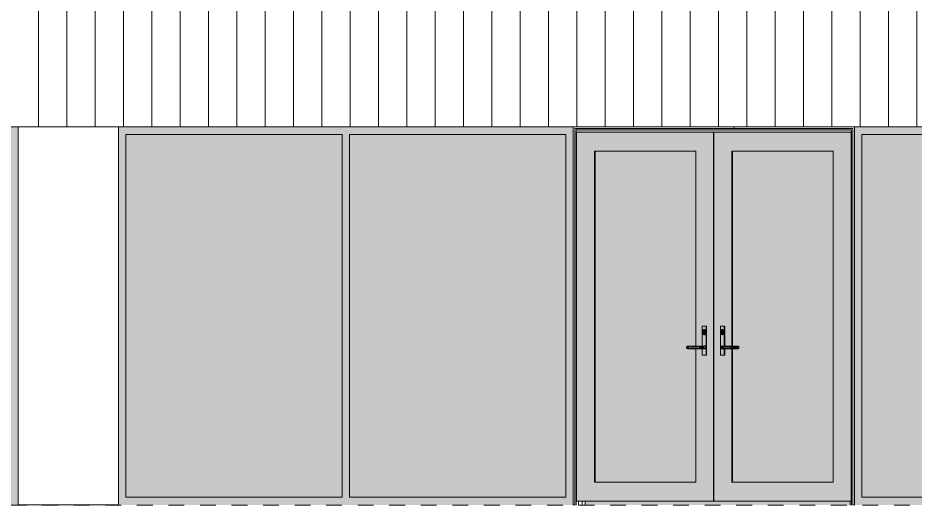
# Model space of a CAD drawing. Header units: metres. Extents: x -2362 to -2010, y -1 to 30.
# Drawn here: x -2173.33 to -2167.65, y 5.24 to 8.33 of the extents above; entities that cross this region are included whole.
import ezdxf

# ---------------------------------------------------------------- set-up
doc = ezdxf.new("R2010")
doc.units = ezdxf.units.M
doc.linetypes.add('AEC_Center', pattern=[0.024, 0.012, -0.004, 0.004, -0.004])
for name, color, linetype, lineweight in [('A-DOOR', 31, 'Continuous', 5), ('A-DOOR-FRAM', 31, 'Continuous', 5), ('A-DOOR-GLAZ', 31, 'Continuous', 5), ('A-FLOR-LEVL', 51, 'Continuous', 5), ('A-GLAZ', 151, 'Continuous', 5), ('A-WALL', 113, 'Continuous', 5), ('A-WALL-PATT', 111, 'Continuous', 5), ('S-BEAM', 12, 'Continuous', 5)]:
    doc.layers.add(name, color=color, linetype=linetype, lineweight=lineweight)

# ---------------------------------------------------------------- blocks, each defined once
blk = doc.blocks.new('X_Door-Panel-Hinge-Standard - Standard-3272678-SOUTH EAST - PART A')
at = {"layer": 'A-DOOR'}
h = blk.add_hatch(color=256, dxfattribs=at)
h.paths.add_polyline_path([(-928.158, 5.265), (-927.2881, 5.265), (-927.2881, 7.605), (-928.158, 7.605), (-928.158, 5.4736)])
h.paths.add_polyline_path([(-928.0927, 6.374), (-928.0968, 6.348), (-928.1026, 6.3527), (-928.1097, 6.3517), (-928.1075, 6.351), (-928.1025, 6.3517), (-928.098, 6.348), (-928.0953, 6.3456), (-928.0937, 6.3637)])
h.paths.add_polyline_path([(-928.0445, 5.385), (-928.0455, 6.2323), (-928.089, 6.2323), (-928.089, 6.191), (-928.1173, 6.191), (-928.1164, 6.375), (-928.089, 6.374), (-928.0886, 6.2477), (-928.0445, 6.2477), (-928.0445, 7.485), (-927.4016, 7.485), (-927.4016, 5.385), (-927.8846, 5.385)])
h.paths.add_polyline_path([(-928.105, 6.23), (-928.1037, 6.2325), (-928.1097, 6.2313), (-928.1075, 6.2303)])
h.paths.add_polyline_path([(-928.096, 6.237), (-928.096, 6.243), (-928.0978, 6.239), (-928.0964, 6.2374)])
h.paths.add_polyline_path([(-928.1122, 6.2464), (-928.1026, 6.2497), (-928.1097, 6.2487), (-928.1119, 6.2468)])
h.paths.add_polyline_path([(-928.105, 6.321), (-928.0983, 6.3239), (-928.0959, 6.331), (-928.0968, 6.33), (-928.0988, 6.326), (-928.105, 6.3213), (-928.1058, 6.3211)])
h.paths.add_polyline_path([(-928.1148, 6.3463), (-928.115, 6.353), (-928.1149, 6.348)])
h = blk.add_hatch(color=256, dxfattribs=at)
h.paths.add_polyline_path([(-928.0397, 5.385), (-928.0397, 6.2329), (-928.0445, 6.2323), (-928.0445, 5.385)])
h.paths.add_polyline_path([(-928.0443, 6.2469), (-928.0397, 6.2472), (-928.0397, 7.485), (-928.0445, 7.485), (-928.0441, 6.2472)])
h.paths.add_polyline_path([(-928.0443, 6.2331), (-928.0397, 6.24), (-928.0445, 6.2445), (-928.0445, 6.2337)])
at = {"layer": 'A-DOOR-GLAZ'}
blk.add_hatch(color=256, dxfattribs=at).paths.add_polyline_path([(-927.8846, 5.385), (-927.4016, 5.385), (-927.4016, 7.485), (-928.0397, 7.485), (-928.0397, 6.2471), (-928.0049, 6.2469), (-928.0049, 6.2331), (-928.0183, 6.2332), (-928.0397, 6.2328), (-928.0397, 5.385)])
at = {"layer": 'A-DOOR'}
for p, q in [((-928.158, 5.265), (-928.158, 7.605)), ((-927.2881, 7.605), (-928.158, 7.605)), ((-927.2881, 7.605), (-927.2881, 5.265)), ((-928.0445, 7.485), (-927.4016, 7.485)), ((-928.0445, 6.2477), (-928.0445, 7.485)), ((-927.4016, 7.485), (-927.4016, 5.385)), ((-928.0445, 6.2337), (-928.0445, 6.2445)), ((-928.0445, 5.385), (-928.0445, 6.2323)), ((-927.4016, 5.385), (-928.0445, 5.385)), ((-927.2881, 5.265), (-928.158, 5.265))]:
    blk.add_line(p, q, dxfattribs=at)
at = {"layer": 'A-DOOR-GLAZ'}
for p, q in [((-928.0397, 7.485), (-928.0397, 6.2471)), ((-928.0397, 6.2329), (-928.0397, 5.385))]:
    blk.add_line(p, q, dxfattribs=at)
blk = doc.blocks.new('X_Door-Frame-Wood - Standard-3272812-SOUTH EAST - PART A')
at = {"layer": 'A-DOOR-FRAM'}
for p, q in [((-929.0506, 7.64), (-929.0506, 5.24)), ((-927.2673, 7.64), (-927.2673, 5.24)), ((-929.0317, 5.24), (-929.0317, 7.62)), ((-929.0317, 7.62), (-927.2862, 7.62)), ((-927.2862, 5.24), (-927.2862, 7.62)), ((-929.017, 5.265), (-929.017, 5.24)), ((-928.9934, 5.24), (-928.9934, 5.265)), ((-928.9745, 5.265), (-928.9745, 5.24)), ((-927.2952, 5.265), (-927.2952, 5.24))]:
    blk.add_line(p, q, dxfattribs=at)
blk = doc.blocks.new('X_Door-Handle-Lockwood 4800 Series Lever - Standard-765406-SOUTH EAST - PART A')
at = {"layer": 'A-DOOR'}
h = blk.add_hatch(color=256, dxfattribs=at)
h.paths.add_polyline_path([(-928.0927, 6.374), (-928.0983, 6.3239), (-928.105, 6.321), (-928.1119, 6.3242), (-928.1156, 6.331), (-928.1143, 6.348), (-928.1003, 6.3517), (-928.0959, 6.3456), (-928.0949, 6.3546)])
h.paths.add_polyline_path([(-928.1164, 6.19), (-928.0927, 6.191), (-928.0938, 6.2329), (-928.1119, 6.2332), (-928.1168, 6.24), (-928.1097, 6.2487), (-928.1026, 6.2497), (-928.0927, 6.2475), (-928.0937, 6.375), (-928.1173, 6.374), (-928.1173, 6.191)])
h.paths.add_polyline_path([(-928.0927, 6.2333), (-928.0947, 6.2445), (-928.0959, 6.2426), (-928.0931, 6.2337)])
h = blk.add_hatch(color=256, dxfattribs=at)
h.paths.add_polyline_path([(-928.0927, 6.191), (-928.089, 6.191), (-928.089, 6.2323), (-928.0927, 6.2323)])
h.paths.add_polyline_path([(-928.0925, 6.2469), (-928.089, 6.2477), (-928.089, 6.374), (-928.0927, 6.374), (-928.0927, 6.247)])
for points in [[(-928.1062, 6.321), (-928.1014, 6.3223), (-928.0967, 6.331), (-928.098, 6.348), (-928.1037, 6.3527), (-928.1143, 6.348), (-928.1156, 6.343), (-928.1156, 6.331), (-928.1109, 6.3223)], [(-928.0956, 6.343), (-928.0967, 6.343), (-928.0967, 6.331), (-928.0956, 6.331)], [(-928.0987, 6.24), (-928.0935, 6.247), (-928.1093, 6.2468), (-928.1139, 6.2445), (-928.1168, 6.24), (-928.1036, 6.24)], [(-928.1008, 6.2321), (-928.0938, 6.2345), (-928.0987, 6.24), (-928.1168, 6.24), (-928.1127, 6.2337), (-928.1036, 6.2325)], [(-928.0456, 6.24), (-928.0437, 6.2477), (-928.0931, 6.2457), (-928.0938, 6.24)], [(-928.0919, 6.2323), (-928.0448, 6.2343), (-928.0456, 6.24), (-928.0937, 6.2379), (-928.0925, 6.2331)], [(-928.0128, 6.2321), (-928.0049, 6.2331), (-928.0067, 6.24), (-928.0397, 6.24), (-928.0443, 6.2331), (-928.0183, 6.2332)], [(-928.0183, 6.24), (-928.0044, 6.24), (-928.0067, 6.2472), (-928.0183, 6.2468), (-928.0363, 6.2472), (-928.0434, 6.2457), (-928.0397, 6.24), (-928.0194, 6.24)]]:
    blk.add_hatch(color=256, dxfattribs=at).paths.add_polyline_path(points)
for p, q in [((-928.1173, 6.374), (-928.1173, 6.191)), ((-928.0937, 6.375), (-928.1164, 6.375)), ((-928.0899, 6.375), (-928.0937, 6.375)), ((-928.0937, 6.375), (-928.0899, 6.375)), ((-928.0927, 6.2464), (-928.0927, 6.374)), ((-928.089, 6.374), (-928.089, 6.2477)), ((-928.1156, 6.343), (-928.1156, 6.331)), ((-928.1013, 6.353), (-928.1062, 6.353)), ((-928.1062, 6.321), (-928.1013, 6.321)), ((-928.0967, 6.331), (-928.0967, 6.343)), ((-928.0956, 6.343), (-928.0956, 6.331)), ((-928.1013, 6.248), (-928.1079, 6.248)), ((-928.1079, 6.232), (-928.1013, 6.232)), ((-928.0927, 6.191), (-928.0927, 6.2336)), ((-928.043, 6.248), (-928.0912, 6.248)), ((-928.0912, 6.232), (-928.043, 6.232)), ((-928.089, 6.2323), (-928.089, 6.191)), ((-928.0061, 6.248), (-928.0087, 6.248)), ((-928.0087, 6.232), (-928.0061, 6.232)), ((-928.1164, 6.19), (-928.0937, 6.19)), ((-928.0937, 6.19), (-928.0899, 6.19)), ((-928.0899, 6.19), (-928.0937, 6.19))]:
    blk.add_line(p, q, dxfattribs=at)
at = {"layer": 'A-DOOR', "flags": 128}
for points in [[(-928.1174, 6.24), (-928.1174, 6.2403), (-928.1174, 6.2406), (-928.1174, 6.241), (-928.1173, 6.2413), (-928.1173, 6.2416), (-928.1172, 6.2419), (-928.1171, 6.2422), (-928.117, 6.2425), (-928.1169, 6.2428), (-928.1168, 6.2431), (-928.1167, 6.2434), (-928.1165, 6.2437), (-928.1164, 6.244), (-928.1162, 6.2442), (-928.116, 6.2445), (-928.1158, 6.2448), (-928.1156, 6.245), (-928.1154, 6.2453), (-928.1152, 6.2455), (-928.115, 6.2457), (-928.1148, 6.246), (-928.1145, 6.2462), (-928.1143, 6.2464), (-928.114, 6.2466), (-928.1137, 6.2467), (-928.1135, 6.2469), (-928.1132, 6.2471), (-928.1129, 6.2472), (-928.1126, 6.2473), (-928.1123, 6.2475), (-928.112, 6.2476), (-928.1117, 6.2477), (-928.1114, 6.2477), (-928.1111, 6.2478), (-928.1108, 6.2479), (-928.1105, 6.2479), (-928.1101, 6.248), (-928.1098, 6.248), (-928.1095, 6.248), (-928.1094, 6.248)], [(-928.1094, 6.232), (-928.1097, 6.232), (-928.1101, 6.232), (-928.1104, 6.2321), (-928.1107, 6.2321), (-928.111, 6.2322), (-928.1113, 6.2322), (-928.1116, 6.2323), (-928.1119, 6.2324), (-928.1122, 6.2325), (-928.1125, 6.2326), (-928.1128, 6.2328), (-928.1131, 6.2329), (-928.1134, 6.2331), (-928.1137, 6.2332), (-928.1139, 6.2334), (-928.1142, 6.2336), (-928.1145, 6.2338), (-928.1147, 6.234), (-928.1149, 6.2342), (-928.1152, 6.2344), (-928.1154, 6.2347), (-928.1156, 6.2349), (-928.1158, 6.2352), (-928.116, 6.2354), (-928.1162, 6.2357), (-928.1163, 6.236), (-928.1165, 6.2362), (-928.1166, 6.2365), (-928.1168, 6.2368), (-928.1169, 6.2371), (-928.117, 6.2374), (-928.1171, 6.2377), (-928.1172, 6.238), (-928.1172, 6.2383), (-928.1173, 6.2386), (-928.1174, 6.239), (-928.1174, 6.2393), (-928.1174, 6.2396), (-928.1174, 6.2399), (-928.1174, 6.24)], [(-928.1094, 6.248), (-928.1094, 6.248), (-928.1093, 6.248), (-928.1092, 6.248), (-928.1091, 6.248), (-928.1089, 6.248), (-928.1086, 6.248), (-928.1084, 6.248), (-928.108, 6.248), (-928.1079, 6.248)], [(-928.0912, 6.248), (-928.0922, 6.248), (-928.0932, 6.248), (-928.0942, 6.248), (-928.0952, 6.248), (-928.0961, 6.248), (-928.097, 6.248), (-928.0979, 6.248), (-928.0988, 6.248), (-928.0996, 6.248), (-928.1005, 6.248), (-928.1012, 6.248), (-928.102, 6.248), (-928.1027, 6.248), (-928.1034, 6.248), (-928.1041, 6.248), (-928.1047, 6.248), (-928.1053, 6.248), (-928.1059, 6.248), (-928.1064, 6.248), (-928.1069, 6.248), (-928.1073, 6.248), (-928.1077, 6.248), (-928.1081, 6.248), (-928.1084, 6.248), (-928.1087, 6.248), (-928.1089, 6.248), (-928.1091, 6.248), (-928.1092, 6.248), (-928.1093, 6.248), (-928.1094, 6.248), (-928.1094, 6.248)], [(-928.1094, 6.232), (-928.1094, 6.232), (-928.1093, 6.232), (-928.1092, 6.232), (-928.1091, 6.232), (-928.1089, 6.232), (-928.1086, 6.232), (-928.1084, 6.232), (-928.108, 6.232), (-928.1077, 6.232), (-928.1073, 6.232), (-928.1068, 6.232), (-928.1064, 6.232), (-928.1059, 6.232), (-928.1053, 6.232), (-928.1047, 6.232), (-928.1041, 6.232), (-928.1034, 6.232), (-928.1027, 6.232), (-928.102, 6.232), (-928.1012, 6.232), (-928.1004, 6.232), (-928.0996, 6.232), (-928.0988, 6.232), (-928.0979, 6.232), (-928.097, 6.232), (-928.0961, 6.232), (-928.0951, 6.232), (-928.0942, 6.232), (-928.0932, 6.232), (-928.0922, 6.232), (-928.0912, 6.232)], [(-928.1079, 6.232), (-928.1083, 6.232), (-928.1086, 6.232), (-928.1088, 6.232), (-928.109, 6.232), (-928.1092, 6.232), (-928.1093, 6.232), (-928.1094, 6.232), (-928.1094, 6.232)], [(-928.0087, 6.248), (-928.009, 6.248), (-928.0095, 6.248), (-928.0099, 6.248), (-928.0104, 6.248), (-928.0109, 6.248), (-928.0115, 6.248), (-928.0121, 6.248), (-928.0127, 6.248), (-928.0134, 6.248), (-928.0141, 6.248), (-928.0148, 6.248), (-928.0156, 6.248), (-928.0164, 6.248), (-928.0172, 6.248), (-928.0181, 6.248), (-928.019, 6.248), (-928.0199, 6.248), (-928.0208, 6.248), (-928.0218, 6.248), (-928.0227, 6.248), (-928.0237, 6.248), (-928.0247, 6.248), (-928.0257, 6.248), (-928.0268, 6.248), (-928.0278, 6.248), (-928.0289, 6.248), (-928.0299, 6.248), (-928.031, 6.248), (-928.0321, 6.248), (-928.0331, 6.248), (-928.0342, 6.248), (-928.0353, 6.248), (-928.0364, 6.248), (-928.0375, 6.248), (-928.0385, 6.248), (-928.0396, 6.248), (-928.0406, 6.248), (-928.0417, 6.248), (-928.0427, 6.248), (-928.043, 6.248)], [(-928.043, 6.232), (-928.042, 6.232), (-928.0409, 6.232), (-928.0399, 6.232), (-928.0388, 6.232), (-928.0377, 6.232), (-928.0367, 6.232), (-928.0356, 6.232), (-928.0345, 6.232), (-928.0334, 6.232), (-928.0324, 6.232), (-928.0313, 6.232), (-928.0302, 6.232), (-928.0291, 6.232), (-928.0281, 6.232), (-928.027, 6.232), (-928.026, 6.232), (-928.025, 6.232), (-928.024, 6.232), (-928.023, 6.232), (-928.022, 6.232), (-928.0211, 6.232), (-928.0201, 6.232), (-928.0192, 6.232), (-928.0183, 6.232), (-928.0175, 6.232), (-928.0166, 6.232), (-928.0158, 6.232), (-928.015, 6.232), (-928.0143, 6.232), (-928.0136, 6.232), (-928.0129, 6.232), (-928.0123, 6.232), (-928.0116, 6.232), (-928.0111, 6.232), (-928.0105, 6.232), (-928.01, 6.232), (-928.0096, 6.232), (-928.0091, 6.232), (-928.0088, 6.232), (-928.0087, 6.232)]]:
    blk.add_lwpolyline(points, dxfattribs=at)
at = {"layer": 'A-DOOR'}
for centre, major_axis, start_param, end_param in [((-928.1164, 6.374), (0, 0.001), 0, 1.570796), ((-928.0937, 6.374), (0, 0.001), 4.712389, 6.283185), ((-928.0899, 6.374), (0, 0.001), 4.712389, 6.283185), ((-928.1062, 6.343), (0, 0.01), 4.712389, 7.853982), ((-928.1062, 6.331), (0, 0.01), 1.570796, 4.712389), ((-928.105, 6.343), (0, 0.01), 4.712389, 7.068583), ((-928.105, 6.331), (0, 0.01), 3.141593, 3.403392), ((-928.105, 6.331), (0, 0.01), 3.665191, 4.712389), ((-928.105, 6.24), (0, 0.01), 5.759587, 7.068583), ((-928.105, 6.24), (0, 0.01), 2.356194, 3.665191), ((-928.1013, 6.24), (0, 0.01), 0.261799, 0.785398), ((-928.1013, 6.24), (0, 0.01), 2.356194, 2.879793), ((-928.105, 6.24), (0, 0.01), 4.712389, 4.974188), ((-928.105, 6.24), (0, 0.01), 4.45059, 4.712389), ((-928.0061, 6.24), (0, 0.008), 4.712389, 6.544985), ((-928.0061, 6.24), (0, 0.008), 2.879793, 4.712389), ((-928.1164, 6.191), (0, 0.001), 1.570796, 3.141593), ((-928.0937, 6.191), (0, 0.001), 3.141593, 4.712389), ((-928.0899, 6.191), (0, 0.001), 3.141593, 4.712389)]:
    blk.add_ellipse(centre, major_axis=major_axis, ratio=0.945516, start_param=start_param, end_param=end_param, dxfattribs=at)
blk = doc.blocks.new('Structural Framing 26 - Structural Framing 26-1480178-SOUTH EAST - PART A')
at = {"layer": 'S-BEAM'}
h = blk.add_hatch(color=256, dxfattribs=at)
h.paths.add_polyline_path([(-932.571, 7.6), (-932.571, 7.64), (-932.7535, 7.64), (-932.7535, 7.6)])
h.paths.add_polyline_path([(-929.03, 7.6), (-929.0298, 7.6), (-929.0298, 7.605), (-928.1583, 7.605), (-928.158, 7.605), (-927.2865, 7.605), (-927.2881, 7.62), (-929.03, 7.62), (-929.03, 7.605)])
h.paths.add_polyline_path([(-909.923, 7.6), (-909.9227, 7.6), (-909.9227, 7.605), (-909.0512, 7.605), (-909.0529, 7.62), (-910.7948, 7.62), (-910.7945, 7.605), (-909.923, 7.605)])
blk.add_line((-928.1577, 7.6), (-928.1602, 7.6), dxfattribs=at)
blk = doc.blocks.new('X_Door-Panel-Hinge-Standard - Standard-V269-SOUTH EAST - PART A')
at = {"layer": 'A-DOOR'}
h = blk.add_hatch(color=256, dxfattribs=at)
h.paths.add_polyline_path([(-928.3731, 5.265), (-928.1599, 5.265), (-928.1599, 7.605), (-929.0298, 7.605), (-929.0298, 5.265), (-928.8615, 5.265)])
h.paths.add_polyline_path([(-928.2081, 6.374), (-928.2122, 6.348), (-928.2179, 6.3527), (-928.2204, 6.3511), (-928.2127, 6.3456), (-928.2107, 6.3456), (-928.209, 6.3637)])
h.paths.add_polyline_path([(-928.2589, 6.2469), (-928.2375, 6.2468), (-928.2327, 6.2468), (-928.2317, 6.375), (-928.2043, 6.374), (-928.2043, 6.191), (-928.2327, 6.191), (-928.234, 6.2335), (-928.2589, 6.2331), (-928.2557, 6.2421), (-928.2583, 6.246)])
h.paths.add_polyline_path([(-928.3731, 5.385), (-928.9163, 5.385), (-928.9163, 7.485), (-928.2734, 7.485), (-928.2734, 6.2477), (-928.2595, 6.2457), (-928.2599, 6.236), (-928.2602, 6.2323), (-928.2734, 6.2323), (-928.2734, 5.385)])
h.paths.add_polyline_path([(-928.2204, 6.23), (-928.2137, 6.2329), (-928.2109, 6.24), (-928.2137, 6.2471), (-928.2204, 6.25), (-928.2271, 6.2471), (-928.2254, 6.2457), (-928.2251, 6.2313), (-928.2228, 6.2303)])
h.paths.add_polyline_path([(-928.2235, 6.2328), (-928.2194, 6.2445), (-928.2204, 6.233), (-928.2228, 6.2329)])
h.paths.add_polyline_path([(-928.2204, 6.321), (-928.2137, 6.3239), (-928.2112, 6.331), (-928.2122, 6.3307), (-928.2179, 6.322), (-928.2211, 6.3211)])
h.paths.add_polyline_path([(-928.2302, 6.3468), (-928.2303, 6.3527), (-928.2303, 6.348)])
for points in [[(-928.9163, 5.385), (-928.9114, 5.385), (-928.9114, 7.485), (-928.9163, 7.485), (-928.9163, 5.4736)], [(-928.1599, 5.265), (-928.158, 5.265), (-928.1599, 5.385)]]:
    blk.add_hatch(color=256, dxfattribs=at).paths.add_polyline_path(points)
at = {"layer": 'A-DOOR-GLAZ'}
h = blk.add_hatch(color=256, dxfattribs=at)
h.paths.add_polyline_path([(-928.3274, 6.24), (-928.3274, 6.2349), (-928.3314, 6.24), (-928.327, 6.2421)])
h.paths.add_polyline_path([(-928.8615, 5.385), (-928.2734, 5.385), (-928.2734, 6.2323), (-928.3236, 6.2337), (-928.3261, 6.2422), (-928.3235, 6.2463), (-928.3183, 6.2461), (-928.3065, 6.2477), (-928.2734, 6.2477), (-928.2734, 7.485), (-928.9114, 7.485), (-928.9114, 5.385)])
h.paths.add_polyline_path([(-928.3071, 6.2331), (-928.3084, 6.24), (-928.3084, 6.2455), (-928.3134, 6.24), (-928.3077, 6.2337)])
at = {"layer": 'A-DOOR'}
for p, q in [((-929.0298, 5.265), (-929.0298, 7.605)), ((-928.1599, 7.605), (-929.0298, 7.605)), ((-928.1599, 7.605), (-928.1599, 5.265)), ((-928.9163, 5.385), (-928.9163, 7.485)), ((-928.9163, 7.485), (-928.2734, 7.485)), ((-928.2734, 7.485), (-928.2734, 6.2475)), ((-928.2734, 6.2323), (-928.2734, 5.385)), ((-928.2734, 5.385), (-928.9163, 5.385)), ((-928.1599, 5.265), (-929.0298, 5.265))]:
    blk.add_line(p, q, dxfattribs=at)
at = {"layer": 'A-DOOR-GLAZ'}
blk.add_line((-928.9114, 5.385), (-928.9114, 7.485), dxfattribs=at)
blk = doc.blocks.new('X_Door-Handle-Lockwood 4800 Series Lever - Standard-V270-SOUTH EAST - PART A')
at = {"layer": 'A-DOOR'}
h = blk.add_hatch(color=256, dxfattribs=at)
h.paths.add_polyline_path([(-928.2081, 6.374), (-928.2137, 6.3239), (-928.2204, 6.321), (-928.2271, 6.3234), (-928.231, 6.331), (-928.2287, 6.3488), (-928.2204, 6.353), (-928.2137, 6.3501), (-928.211, 6.348), (-928.2102, 6.3546)])
h.paths.add_polyline_path([(-928.2317, 6.19), (-928.2081, 6.191), (-928.209, 6.375), (-928.2327, 6.374), (-928.231, 6.2463), (-928.2271, 6.2471), (-928.2204, 6.25), (-928.2137, 6.2471), (-928.2109, 6.24), (-928.2137, 6.2329), (-928.2204, 6.23), (-928.2271, 6.2329), (-928.2302, 6.2338), (-928.2327, 6.2332), (-928.2327, 6.191)])
for points in [[(-928.2043, 6.191), (-928.2043, 6.374), (-928.2081, 6.374), (-928.2081, 6.191)], [(-928.2215, 6.321), (-928.2168, 6.3223), (-928.2121, 6.331), (-928.2133, 6.348), (-928.224, 6.3527), (-928.2306, 6.3456), (-928.2306, 6.3284), (-928.2262, 6.3223)], [(-928.2109, 6.343), (-928.2121, 6.343), (-928.2121, 6.331), (-928.2109, 6.331)], [(-928.3084, 6.24), (-928.2601, 6.2421), (-928.2589, 6.2477), (-928.3077, 6.2457), (-928.3084, 6.2421)], [(-928.2583, 6.2323), (-928.2601, 6.2379), (-928.2602, 6.24), (-928.3084, 6.2379), (-928.3065, 6.2323)]]:
    blk.add_hatch(color=256, dxfattribs=at).paths.add_polyline_path(points)
h = blk.add_hatch(color=256, dxfattribs=at)
h.paths.add_polyline_path([(-928.3235, 6.24), (-928.3115, 6.2421), (-928.3084, 6.247), (-928.3236, 6.2463), (-928.3274, 6.24)])
h.paths.add_polyline_path([(-928.3314, 6.24), (-928.3274, 6.24), (-928.3274, 6.2451)])
h = blk.add_hatch(color=256, dxfattribs=at)
h.paths.add_polyline_path([(-928.3142, 6.2328), (-928.3084, 6.2345), (-928.3142, 6.24), (-928.3274, 6.24), (-928.3236, 6.2337), (-928.3183, 6.2339)])
h.paths.add_polyline_path([(-928.3261, 6.2332), (-928.3274, 6.24), (-928.3314, 6.24), (-928.3265, 6.2337)])
h = blk.add_hatch(color=256, dxfattribs=at)
h.paths.add_polyline_path([(-928.2475, 6.2321), (-928.2254, 6.2343), (-928.2259, 6.24), (-928.2543, 6.24), (-928.2589, 6.2331), (-928.2484, 6.2322)])
h.paths.add_polyline_path([(-928.2235, 6.2328), (-928.2195, 6.2331), (-928.2191, 6.24), (-928.2224, 6.24)])
h = blk.add_hatch(color=256, dxfattribs=at)
h.paths.add_polyline_path([(-928.2191, 6.24), (-928.2195, 6.2469), (-928.2235, 6.2472), (-928.2224, 6.24)])
h.paths.add_polyline_path([(-928.2509, 6.24), (-928.2259, 6.24), (-928.2254, 6.2457), (-928.2523, 6.2475), (-928.2581, 6.2457), (-928.2543, 6.24)])
for p, q in [((-928.2327, 6.374), (-928.2327, 6.2464)), ((-928.209, 6.375), (-928.2317, 6.375)), ((-928.2053, 6.375), (-928.209, 6.375)), ((-928.209, 6.375), (-928.2053, 6.375)), ((-928.2081, 6.191), (-928.2081, 6.374)), ((-928.2043, 6.374), (-928.2043, 6.191)), ((-928.231, 6.343), (-928.231, 6.331)), ((-928.2166, 6.353), (-928.2215, 6.353)), ((-928.2215, 6.321), (-928.2166, 6.321)), ((-928.2121, 6.331), (-928.2121, 6.343)), ((-928.2109, 6.343), (-928.2109, 6.331)), ((-928.32, 6.248), (-928.3226, 6.248)), ((-928.3226, 6.232), (-928.32, 6.232)), ((-928.2576, 6.248), (-928.3058, 6.248)), ((-928.3058, 6.232), (-928.2576, 6.232)), ((-928.2327, 6.2336), (-928.2327, 6.191)), ((-928.2166, 6.248), (-928.2233, 6.248)), ((-928.2233, 6.232), (-928.2166, 6.232)), ((-928.2317, 6.19), (-928.209, 6.19)), ((-928.209, 6.19), (-928.2053, 6.19)), ((-928.2053, 6.19), (-928.209, 6.19))]:
    blk.add_line(p, q, dxfattribs=at)
at = {"layer": 'A-DOOR', "flags": 128}
for points in [[(-928.3321, 6.24), (-928.332, 6.2403), (-928.332, 6.2406), (-928.332, 6.241), (-928.3319, 6.2413), (-928.3319, 6.2416), (-928.3318, 6.2419), (-928.3317, 6.2422), (-928.3316, 6.2425), (-928.3315, 6.2428), (-928.3314, 6.2431), (-928.3313, 6.2434), (-928.3311, 6.2437), (-928.331, 6.244), (-928.3308, 6.2442), (-928.3307, 6.2445), (-928.3305, 6.2448), (-928.3303, 6.245), (-928.3301, 6.2453), (-928.3299, 6.2455), (-928.3296, 6.2457), (-928.3294, 6.246), (-928.3291, 6.2462), (-928.3289, 6.2464), (-928.3286, 6.2466), (-928.3284, 6.2467), (-928.3281, 6.2469), (-928.3278, 6.2471), (-928.3275, 6.2472), (-928.3272, 6.2473), (-928.327, 6.2475), (-928.3267, 6.2476), (-928.3263, 6.2477), (-928.326, 6.2477), (-928.3257, 6.2478), (-928.3254, 6.2479), (-928.3251, 6.2479), (-928.3248, 6.248), (-928.3245, 6.248), (-928.3241, 6.248), (-928.3241, 6.248)], [(-928.3241, 6.232), (-928.3244, 6.232), (-928.3247, 6.232), (-928.325, 6.2321), (-928.3253, 6.2321), (-928.3256, 6.2322), (-928.326, 6.2322), (-928.3263, 6.2323), (-928.3266, 6.2324), (-928.3269, 6.2325), (-928.3272, 6.2326), (-928.3275, 6.2328), (-928.3277, 6.2329), (-928.328, 6.2331), (-928.3283, 6.2332), (-928.3286, 6.2334), (-928.3288, 6.2336), (-928.3291, 6.2338), (-928.3293, 6.234), (-928.3296, 6.2342), (-928.3298, 6.2344), (-928.33, 6.2347), (-928.3302, 6.2349), (-928.3304, 6.2352), (-928.3306, 6.2354), (-928.3308, 6.2357), (-928.331, 6.236), (-928.3311, 6.2362), (-928.3313, 6.2365), (-928.3314, 6.2368), (-928.3315, 6.2371), (-928.3316, 6.2374), (-928.3317, 6.2377), (-928.3318, 6.238), (-928.3319, 6.2383), (-928.3319, 6.2386), (-928.332, 6.239), (-928.332, 6.2393), (-928.332, 6.2396), (-928.3321, 6.2399), (-928.3321, 6.24)], [(-928.3241, 6.248), (-928.324, 6.248), (-928.324, 6.248), (-928.3239, 6.248), (-928.3237, 6.248), (-928.3235, 6.248), (-928.3233, 6.248), (-928.323, 6.248), (-928.3227, 6.248), (-928.3226, 6.248)], [(-928.3058, 6.248), (-928.3069, 6.248), (-928.3079, 6.248), (-928.3088, 6.248), (-928.3098, 6.248), (-928.3107, 6.248), (-928.3117, 6.248), (-928.3126, 6.248), (-928.3134, 6.248), (-928.3143, 6.248), (-928.3151, 6.248), (-928.3159, 6.248), (-928.3166, 6.248), (-928.3174, 6.248), (-928.3181, 6.248), (-928.3187, 6.248), (-928.3193, 6.248), (-928.3199, 6.248), (-928.3205, 6.248), (-928.321, 6.248), (-928.3215, 6.248), (-928.3219, 6.248), (-928.3223, 6.248), (-928.3227, 6.248), (-928.323, 6.248), (-928.3233, 6.248), (-928.3235, 6.248), (-928.3237, 6.248), (-928.3239, 6.248), (-928.324, 6.248), (-928.324, 6.248), (-928.3241, 6.248)], [(-928.3241, 6.232), (-928.324, 6.232), (-928.324, 6.232), (-928.3239, 6.232), (-928.3237, 6.232), (-928.3235, 6.232), (-928.3233, 6.232), (-928.323, 6.232), (-928.3227, 6.232), (-928.3223, 6.232), (-928.3219, 6.232), (-928.3215, 6.232), (-928.321, 6.232), (-928.3205, 6.232), (-928.3199, 6.232), (-928.3193, 6.232), (-928.3187, 6.232), (-928.318, 6.232), (-928.3174, 6.232), (-928.3166, 6.232), (-928.3159, 6.232), (-928.3151, 6.232), (-928.3143, 6.232), (-928.3134, 6.232), (-928.3125, 6.232), (-928.3116, 6.232), (-928.3107, 6.232), (-928.3098, 6.232), (-928.3088, 6.232), (-928.3078, 6.232), (-928.3068, 6.232), (-928.3058, 6.232)], [(-928.3226, 6.232), (-928.3229, 6.232), (-928.3232, 6.232), (-928.3234, 6.232), (-928.3237, 6.232), (-928.3238, 6.232), (-928.3239, 6.232), (-928.324, 6.232), (-928.3241, 6.232)], [(-928.2233, 6.248), (-928.2237, 6.248), (-928.2241, 6.248), (-928.2245, 6.248), (-928.225, 6.248), (-928.2256, 6.248), (-928.2261, 6.248), (-928.2267, 6.248), (-928.2274, 6.248), (-928.228, 6.248), (-928.2287, 6.248), (-928.2295, 6.248), (-928.2302, 6.248), (-928.231, 6.248), (-928.2319, 6.248), (-928.2327, 6.248), (-928.2336, 6.248), (-928.2345, 6.248), (-928.2354, 6.248), (-928.2364, 6.248), (-928.2374, 6.248), (-928.2383, 6.248), (-928.2393, 6.248), (-928.2404, 6.248), (-928.2414, 6.248), (-928.2424, 6.248), (-928.2435, 6.248), (-928.2446, 6.248), (-928.2456, 6.248), (-928.2467, 6.248), (-928.2478, 6.248), (-928.2489, 6.248), (-928.2499, 6.248), (-928.251, 6.248), (-928.2521, 6.248), (-928.2532, 6.248), (-928.2542, 6.248), (-928.2553, 6.248), (-928.2563, 6.248), (-928.2573, 6.248), (-928.2576, 6.248)], [(-928.2576, 6.232), (-928.2566, 6.232), (-928.2556, 6.232), (-928.2545, 6.232), (-928.2534, 6.232), (-928.2524, 6.232), (-928.2513, 6.232), (-928.2502, 6.232), (-928.2491, 6.232), (-928.2481, 6.232), (-928.247, 6.232), (-928.2459, 6.232), (-928.2448, 6.232), (-928.2438, 6.232), (-928.2427, 6.232), (-928.2417, 6.232), (-928.2406, 6.232), (-928.2396, 6.232), (-928.2386, 6.232), (-928.2376, 6.232), (-928.2366, 6.232), (-928.2357, 6.232), (-928.2348, 6.232), (-928.2338, 6.232), (-928.233, 6.232), (-928.2321, 6.232), (-928.2313, 6.232), (-928.2305, 6.232), (-928.2297, 6.232), (-928.2289, 6.232), (-928.2282, 6.232), (-928.2275, 6.232), (-928.2269, 6.232), (-928.2263, 6.232), (-928.2257, 6.232), (-928.2252, 6.232), (-928.2247, 6.232), (-928.2242, 6.232), (-928.2238, 6.232), (-928.2234, 6.232), (-928.2233, 6.232)]]:
    blk.add_lwpolyline(points, dxfattribs=at)
at = {"layer": 'A-DOOR'}
for centre, major_axis, start_param, end_param in [((-928.2317, 6.374), (0, 0.001), 0, 1.570796), ((-928.209, 6.374), (0, 0.001), 4.712389, 6.283185), ((-928.2053, 6.374), (0, 0.001), 4.712389, 6.283185), ((-928.2215, 6.343), (0, 0.01), 4.712389, 7.853982), ((-928.2215, 6.331), (0, 0.01), 1.570796, 4.712389), ((-928.2204, 6.343), (0, 0.01), 4.712389, 6.544985), ((-928.2166, 6.343), (0, 0.01), 0.261799, 0.523599), ((-928.2166, 6.343), (0, 0.01), 0.261799, 0.523599), ((-928.2204, 6.331), (0, 0.01), 3.141593, 3.403392), ((-928.2204, 6.331), (0, 0.01), 3.665191, 4.712389), ((-928.32, 6.24), (0, 0.008), 5.759587, 7.330383), ((-928.32, 6.24), (0, 0.008), 2.094395, 3.665191), ((-928.2204, 6.24), (0, 0.01), 4.712389, 7.068583), ((-928.2204, 6.24), (0, 0.01), 2.356194, 4.712389), ((-928.2166, 6.24), (0, 0.01), 0.261799, 1.106017), ((-928.2166, 6.24), (0, 0.01), 2.094395, 2.879793), ((-928.2166, 6.24), (0, 0.008), 1.047198, 1.570796), ((-928.2166, 6.24), (0, 0.008), 1.570796, 2.094395), ((-928.2166, 6.24), (0, 0.008), 0, 0.523599), ((-928.2166, 6.24), (0, 0.008), 2.617994, 3.141593), ((-928.2317, 6.191), (0, 0.001), 1.570796, 3.141593), ((-928.209, 6.191), (0, 0.001), 3.141593, 4.712389), ((-928.2053, 6.191), (0, 0.001), 3.141593, 4.712389)]:
    blk.add_ellipse(centre, major_axis=major_axis, ratio=0.945516, start_param=start_param, end_param=end_param, dxfattribs=at)
blk = doc.blocks.new('Window Unit_2 Bay - 2400x3050-3440899-SOUTH EAST - PART A')
at = {"layer": 'A-GLAZ'}
h = blk.add_hatch(color=256, dxfattribs=at)
h.paths.add_polyline_path([(-931.9344, 5.24), (-929.0506, 5.24), (-929.0506, 7.64), (-931.9344, 7.64), (-931.9344, 5.2534)])
h.paths.add_polyline_path([(-930.4688, 5.29), (-930.4688, 7.59), (-929.0978, 7.59), (-929.0978, 5.29), (-930.3268, 5.29)])
h.paths.add_polyline_path([(-930.5161, 5.29), (-931.8871, 5.29), (-931.8871, 7.59), (-930.5161, 7.59), (-930.5161, 5.4736)])
blk.add_hatch(color=256, dxfattribs=at).paths.add_polyline_path([(-929.0489, 7.64), (-929.0506, 7.64), (-929.0506, 7.64)])
h = blk.add_hatch(color=256, dxfattribs=at)
h.paths.add_polyline_path([(-931.8871, 5.29), (-930.5161, 5.29), (-930.5161, 7.59), (-931.8871, 7.59), (-931.8871, 5.4736)])
h.paths.add_polyline_path([(-929.8384, 5.29), (-929.0978, 5.29), (-929.0978, 7.59), (-930.4688, 7.59), (-930.4688, 5.29), (-930.3268, 5.29)])
for p, q in [((-931.9344, 5.24), (-931.9344, 7.64)), ((-929.0506, 7.64), (-929.0506, 5.24)), ((-931.8871, 7.59), (-931.8871, 5.29)), ((-931.8871, 7.59), (-930.5161, 7.59)), ((-930.5161, 7.59), (-931.8871, 7.59)), ((-931.8871, 5.29), (-931.8871, 7.59)), ((-930.5161, 5.29), (-930.5161, 7.59)), ((-930.5161, 7.59), (-930.5161, 5.29)), ((-930.4688, 7.59), (-930.4688, 5.29)), ((-930.4688, 7.59), (-929.0978, 7.59)), ((-929.0978, 7.59), (-930.4688, 7.59)), ((-930.4688, 5.29), (-930.4688, 7.59)), ((-929.0978, 5.29), (-929.0978, 7.59)), ((-929.0978, 7.59), (-929.0978, 5.29)), ((-931.8871, 5.29), (-930.5161, 5.29)), ((-930.5161, 5.29), (-931.8871, 5.29)), ((-930.4688, 5.29), (-929.0978, 5.29)), ((-929.0978, 5.29), (-930.4688, 5.29))]:
    blk.add_line(p, q, dxfattribs=at)
blk = doc.blocks.new('Window Unit_2 Bay - 2400x3050-V275-SOUTH EAST - PART A')
at = {"layer": 'A-GLAZ'}
h = blk.add_hatch(color=256, dxfattribs=at)
h.paths.add_polyline_path([(-924.954, 5.24), (-924.3835, 5.24), (-924.3835, 7.64), (-927.2673, 7.64), (-927.2673, 5.24), (-925.0523, 5.24)])
h.paths.add_polyline_path([(-925.8018, 5.29), (-925.8018, 7.59), (-924.4308, 7.59), (-924.4308, 5.29), (-925.4425, 5.29)])
h.paths.add_polyline_path([(-925.8491, 5.29), (-927.2201, 5.29), (-927.2201, 7.59), (-925.8491, 7.59), (-925.8491, 5.4736)])
blk.add_hatch(color=256, dxfattribs=at).paths.add_polyline_path([(-924.3819, 7.64), (-924.3835, 7.64), (-924.3835, 7.64)])
h = blk.add_hatch(color=256, dxfattribs=at)
h.paths.add_polyline_path([(-924.954, 5.29), (-924.4308, 5.29), (-924.4308, 7.59), (-925.8018, 7.59), (-925.8018, 5.29), (-925.4425, 5.29)])
h.paths.add_polyline_path([(-927.152, 5.29), (-925.8491, 5.29), (-925.8491, 7.59), (-927.2201, 7.59), (-927.2201, 5.29)])
for p, q in [((-927.2673, 5.24), (-927.2673, 7.64)), ((-924.3835, 7.64), (-924.3835, 5.24)), ((-927.2201, 7.59), (-927.2201, 5.29)), ((-927.2201, 7.59), (-925.8491, 7.59)), ((-925.8491, 7.59), (-927.2201, 7.59)), ((-927.2201, 5.29), (-927.2201, 7.59)), ((-925.8491, 5.29), (-925.8491, 7.59)), ((-925.8491, 7.59), (-925.8491, 5.29)), ((-925.8018, 7.59), (-925.8018, 5.29)), ((-925.8018, 7.59), (-924.4308, 7.59)), ((-924.4308, 7.59), (-925.8018, 7.59)), ((-925.8018, 5.29), (-925.8018, 7.59)), ((-924.4308, 5.29), (-924.4308, 7.59)), ((-924.4308, 7.59), (-924.4308, 5.29)), ((-927.2201, 5.29), (-925.8491, 5.29)), ((-925.8491, 5.29), (-927.2201, 5.29)), ((-925.8018, 5.29), (-924.4308, 5.29)), ((-924.4308, 5.29), (-925.8018, 5.29))]:
    blk.add_line(p, q, dxfattribs=at)

msp = doc.modelspace()

# ---------------------------------------------------------------- hatches: boundary and pattern name
at = {"layer": 'A-WALL'}
h = msp.add_hatch(color=256, dxfattribs=at)
h.paths.add_polyline_path([(-2187.4531, 5.24), (-2186.2076, 5.24), (-2186.2076, 5.265), (-2187.8745, 5.265), (-2187.8745, 5.24), (-2187.6973, 5.24)])
h.paths.add_polyline_path([(-2220.1347, 5.24), (-2218.3387, 5.24), (-2218.3387, 5.265), (-2219.2357, 5.265), (-2219.2377, 5.265), (-2220.1347, 5.265), (-2220.1347, 5.2534)])
h.paths.add_polyline_path([(-2173.3348, 5.24), (-2173.3348, 7.6), (-2173.4792, 7.6), (-2173.4792, 5.24)])
h.paths.add_polyline_path([(-2168.059, 5.24), (-2168.059, 5.265), (-2169.7383, 5.265), (-2169.7383, 5.24), (-2168.16, 5.24)])
at = {"layer": 'A-WALL-PATT'}
h = msp.add_hatch(dxfattribs=at)
h.set_pattern_fill('FP_65', color=256, style=0, pattern_type=2)
h.set_pattern_definition([(90, (-2125.7768, 7.64), (-0.17965, 1e-17), [])])
h.paths.add_polyline_path([(-2214.1589, 7.64), (-2211.1669, 7.64), (-2211.1671, 10.0164), (-2211.8486, 10.3855), (-2211.8594, 10.3955), (-2211.8657, 10.4085), (-2211.8669, 10.4237), (-2211.8669, 10.7014), (-2214.0587, 10.741), (-2214.0587, 10.75), (-2214.1589, 10.7518), (-2214.1589, 7.676)])
h.paths.add_polyline_path([(-2166.2063, 7.64), (-2164.3325, 7.64), (-2164.3327, 9.2164), (-2165.0142, 9.5855), (-2165.025, 9.5955), (-2165.0313, 9.6085), (-2165.0324, 9.6237), (-2165.0324, 9.8561), (-2174.6839, 10.0303), (-2174.6837, 9.7783), (-2173.9966, 9.404), (-2173.9914, 9.3992), (-2173.9851, 9.3862), (-2173.9839, 9.3547), (-2173.9839, 7.64), (-2168.16, 7.64)])
h.paths.add_polyline_path([(-2164.1828, 7.64), (-2164.1528, 7.64), (-2164.1531, 9.2102), (-2164.1828, 9.2263), (-2164.1828, 7.676)])
h.paths.add_polyline_path([(-2164.0032, 7.64), (-2159.258, 7.64), (-2159.2583, 9.1164), (-2159.9398, 9.4855), (-2159.9506, 9.4955), (-2159.9568, 9.5085), (-2159.958, 9.5237), (-2159.958, 9.7645), (-2164.7032, 9.8502), (-2164.7029, 9.6783), (-2164.0158, 9.304), (-2164.0083, 9.2944), (-2164.0044, 9.2862), (-2164.0032, 9.2547), (-2164.0032, 7.676)])
h.paths.add_polyline_path([(-2211.0172, 7.64), (-2210.9872, 7.64), (-2210.9875, 10.0102), (-2211.0172, 10.0263), (-2211.0172, 7.676)])
h.paths.add_polyline_path([(-2210.8376, 7.64), (-2202.8463, 7.64), (-2202.8466, 9.8102), (-2203.5281, 10.1793), (-2203.5389, 10.1893), (-2203.5451, 10.2023), (-2203.5463, 10.2175), (-2203.5463, 10.5512), (-2211.5376, 10.6955), (-2211.5373, 10.4783), (-2210.8502, 10.104), (-2210.845, 10.0992), (-2210.8388, 10.0862), (-2210.8376, 10.0547), (-2210.8376, 7.676)])
h.paths.add_polyline_path([(-2149.646, 7.64), (-2149.646, 9.5784), (-2154.6768, 9.6692), (-2154.6766, 9.4883), (-2153.9895, 9.114), (-2153.9842, 9.1092), (-2153.978, 9.0962), (-2153.9768, 9.0647), (-2153.9768, 7.64), (-2150.5764, 7.64)])
h.paths.add_polyline_path([(-2174.1336, 7.64), (-2174.1338, 9.3102), (-2174.1636, 9.3263), (-2174.1636, 7.64)])
h.paths.add_polyline_path([(-2174.3132, 7.64), (-2174.3135, 9.3164), (-2174.998, 9.6883), (-2175.0058, 9.6955), (-2175.012, 9.7085), (-2175.0132, 9.7237), (-2175.0132, 10.0362), (-2184.834, 10.2135), (-2184.8338, 9.9283), (-2184.1467, 9.554), (-2184.1415, 9.5492), (-2184.1353, 9.5362), (-2184.1341, 9.5047), (-2184.1341, 7.64), (-2174.5096, 7.64)])
h.paths.add_polyline_path([(-2158.9287, 7.64), (-2154.3061, 7.64), (-2154.3064, 9.0264), (-2154.9879, 9.3955), (-2154.9987, 9.4055), (-2155.0049, 9.4185), (-2155.0061, 9.4379), (-2155.0061, 9.6751), (-2159.6287, 9.7586), (-2159.6285, 9.5783), (-2158.9414, 9.204), (-2158.9362, 9.1992), (-2158.9299, 9.1862), (-2158.9287, 9.1547), (-2158.9287, 7.676)])
h.paths.add_polyline_path([(-2159.1084, 7.64), (-2159.0784, 7.64), (-2159.0786, 9.1102), (-2159.1084, 9.1263), (-2159.1084, 7.676)])
h.paths.add_polyline_path([(-2202.6967, 7.64), (-2202.6667, 7.64), (-2202.6669, 9.8102), (-2202.6967, 9.8263), (-2202.6967, 7.676)])
h.paths.add_polyline_path([(-2202.517, 7.64), (-2193.7883, 7.64), (-2193.7885, 9.6364), (-2194.4701, 10.0055), (-2194.4809, 10.0155), (-2194.4871, 10.0285), (-2194.4883, 10.0437), (-2194.4883, 10.3878), (-2203.217, 10.5453), (-2203.2168, 10.2783), (-2202.5297, 9.904), (-2202.5245, 9.8992), (-2202.5182, 9.8862), (-2202.517, 9.8547), (-2202.517, 7.676)])
h.paths.add_polyline_path([(-2184.4633, 7.64), (-2184.4636, 9.4664), (-2185.1451, 9.8355), (-2185.1559, 9.8455), (-2185.1621, 9.8585), (-2185.1633, 9.8784), (-2185.1633, 10.2194), (-2194.159, 10.3818), (-2194.1587, 10.0983), (-2193.4716, 9.724), (-2193.4664, 9.7192), (-2193.4602, 9.7062), (-2193.459, 9.6747), (-2193.459, 7.64), (-2184.5225, 7.64)])
h.paths.add_polyline_path([(-2184.2837, 7.64), (-2184.2839, 9.4602), (-2184.3137, 9.4763), (-2184.3137, 7.64)])
h.paths.add_polyline_path([(-2154.1265, 7.64), (-2154.1267, 9.0202), (-2154.1565, 9.0363), (-2154.1565, 7.64)])
h.paths.add_polyline_path([(-2193.6386, 7.64), (-2193.6086, 7.64), (-2193.6089, 9.6302), (-2193.6386, 9.6463), (-2193.6386, 7.676)])
h.paths.add_polyline_path([(-2191.7491, 7.94), (-2192.8838, 7.94), (-2192.8838, 8.74), (-2191.7491, 8.74), (-2191.7491, 8.1165)])
h.paths.add_polyline_path([(-2154.8264, 9.4784), (-2154.8264, 9.6719), (-2154.8565, 9.6724), (-2154.8562, 9.4945), (-2154.8321, 9.4815)])
h.paths.add_polyline_path([(-2159.7784, 9.5684), (-2159.7784, 9.7613), (-2159.8084, 9.7618), (-2159.8081, 9.5845), (-2159.7841, 9.5715)])
h.paths.add_polyline_path([(-2164.8528, 9.6684), (-2164.8528, 9.8529), (-2164.8828, 9.8534), (-2164.8826, 9.6845), (-2164.8585, 9.6715)])
h.paths.add_polyline_path([(-2174.8336, 9.7684), (-2174.8336, 10.033), (-2174.8636, 10.0335), (-2174.8633, 9.7845), (-2174.8393, 9.7715)])
h.paths.add_polyline_path([(-2184.9837, 9.9184), (-2184.9837, 10.2162), (-2185.0137, 10.2167), (-2185.0134, 9.9345), (-2184.9894, 9.9215)])
h.paths.add_polyline_path([(-2194.3086, 10.0884), (-2194.3086, 10.3845), (-2194.3386, 10.3851), (-2194.3384, 10.1045), (-2194.3143, 10.0915)])
h.paths.add_polyline_path([(-2203.3667, 10.2622), (-2203.3667, 10.548), (-2203.3967, 10.5485), (-2203.3964, 10.2783), (-2203.3724, 10.2653)])
h.paths.add_polyline_path([(-2211.6872, 10.4684), (-2211.6872, 10.6982), (-2211.7172, 10.6987), (-2211.717, 10.4845), (-2211.6929, 10.4715)])
h = msp.add_hatch(dxfattribs=at)
h.set_pattern_fill('FP_66', color=256, style=0, pattern_type=2)
h.set_pattern_definition([(90, (-2173.3348, 5.24), (-1.135, 7e-17), []), (180, (-2173.3348, 5.24), (-4e-16, -3), [])])
h.paths.add_polyline_path([(-2173.3348, 5.24), (-2172.6982, 5.24), (-2172.6982, 7.64), (-2173.3348, 7.64), (-2173.3348, 5.4736)])
h.paths.add_polyline_path([(-2159.258, 5.24), (-2159.258, 7.64), (-2164.0032, 7.64), (-2164.0032, 5.24), (-2159.3682, 5.24)])
h.paths.add_polyline_path([(-2158.9287, 5.24), (-2154.3061, 5.24), (-2154.3061, 7.64), (-2158.9287, 7.64), (-2158.9287, 5.29)])
h.paths.add_polyline_path([(-2159.1084, 5.24), (-2159.0784, 5.24), (-2159.0784, 7.64), (-2159.1084, 7.64), (-2159.1084, 5.29)])
h.paths.add_polyline_path([(-2169.8144, 5.24), (-2169.8049, 5.24), (-2169.8049, 7.63), (-2168.0406, 7.63), (-2168.0406, 5.24), (-2168.0311, 5.24), (-2168.0311, 7.64), (-2169.8144, 7.64), (-2169.8144, 5.2534)])
h.paths.add_polyline_path([(-2154.1565, 5.24), (-2154.1265, 5.24), (-2154.1265, 7.64), (-2154.1565, 7.64), (-2154.1565, 5.2534)])
h.paths.add_polyline_path([(-2165.1473, 5.24), (-2164.3325, 5.24), (-2164.3325, 7.64), (-2165.1473, 7.64), (-2165.1473, 5.4736)])
h.paths.add_polyline_path([(-2164.1528, 5.24), (-2164.1528, 7.64), (-2164.1828, 7.64), (-2164.1828, 5.24)])
h.paths.add_polyline_path([(-2153.9768, 5.2405), (-2153.0447, 5.2489), (-2153.0447, 7.64), (-2153.9768, 7.64), (-2153.9768, 5.2534)])
h.paths.add_polyline_path([(-2151.5791, 5.2622), (-2151.5696, 5.2623), (-2151.5696, 7.63), (-2149.8053, 7.63), (-2149.8053, 5.2783), (-2149.7959, 5.2784), (-2149.7959, 7.64), (-2151.5791, 7.64), (-2151.5791, 5.34)])

# ---------------------------------------------------------------- linework, layer by layer
at = {"layer": 'A-FLOR-LEVL', "linetype": 'AEC_Center'}
for p, q in [((-2279.3802, 7.64), (-2142.8048, 7.64)), ((-2279.3802, 5.24), (-2142.8048, 5.24))]:
    msp.add_line(p, q, dxfattribs=at)
at = {"layer": 'A-WALL'}
for p, q in [((-2173.9839, 7.64), (-2164.3325, 7.64)), ((-2172.6982, 5.24), (-2172.6982, 7.64)), ((-2169.8144, 7.64), (-2169.8144, 5.24)), ((-2169.8049, 7.63), (-2168.0406, 7.63)), ((-2169.8049, 5.24), (-2169.8049, 7.63)), ((-2168.0406, 7.63), (-2168.0406, 5.24)), ((-2168.0311, 5.24), (-2168.0311, 7.64))]:
    msp.add_line(p, q, dxfattribs=at)

# ---------------------------------------------------------------- block references
at = {"layer": 'A-DOOR'}
for name in ['X_Door-Panel-Hinge-Standard - Standard-V269-SOUTH EAST - PART A', 'X_Door-Panel-Hinge-Standard - Standard-3272678-SOUTH EAST - PART A', 'X_Door-Handle-Lockwood 4800 Series Lever - Standard-V270-SOUTH EAST - PART A', 'X_Door-Handle-Lockwood 4800 Series Lever - Standard-765406-SOUTH EAST - PART A']:
    msp.add_blockref(name, (-1240.7638, 0), dxfattribs=at)
at = {"layer": 'A-DOOR-FRAM'}
msp.add_blockref('X_Door-Frame-Wood - Standard-3272812-SOUTH EAST - PART A', (-1240.7638, 0), dxfattribs=at)
at = {"layer": 'A-GLAZ'}
for name in ['Window Unit_2 Bay - 2400x3050-3440899-SOUTH EAST - PART A', 'Window Unit_2 Bay - 2400x3050-V275-SOUTH EAST - PART A']:
    msp.add_blockref(name, (-1240.7638, 0), dxfattribs=at)
at = {"layer": 'S-BEAM'}
msp.add_blockref('Structural Framing 26 - Structural Framing 26-1480178-SOUTH EAST - PART A', (-1240.7638, 0), dxfattribs=at)

doc.saveas('drawing.dxf')
